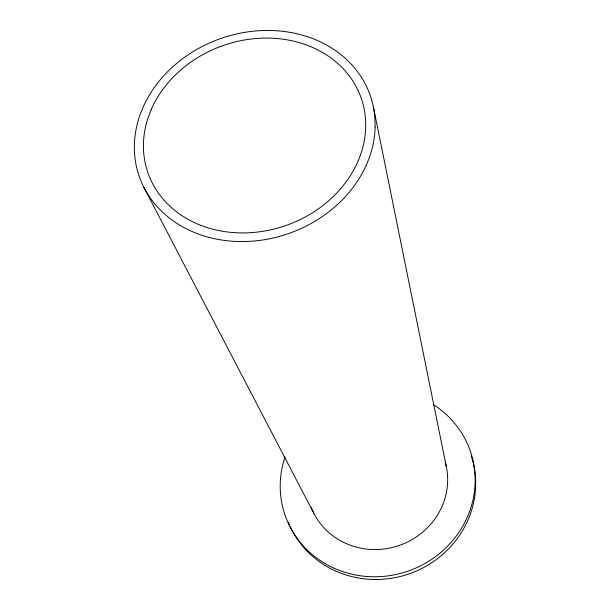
<?xml version="1.0" encoding="UTF-8"?>
<svg xmlns="http://www.w3.org/2000/svg" width="610" height="610" viewBox="0 0 610 610"><rect width="100%" height="100%" fill="white"/><g stroke="black" fill="none" stroke-linecap="round" stroke-linejoin="round"><path stroke-width="0.91" d="M143.922 187.438L313.891 513.384M373.289 106.453L446.307 466.65M471.278 455.929A97.341 92.484 -19.5 0 1 412.764 572.508A97.341 92.484 -19.5 0 1 290.207 526.575M289.453 524.913A97.341 92.484 -19.5 0 1 288.4 522.396M433.245 404.537A98.027 93.04 -19.5 0 1 462.746 526.171A98.027 93.04 -19.5 0 1 338.451 570.045A98.027 93.04 -19.5 0 1 285.091 456.829M445.178 462.067A70.783 67.169 -19.5 0 1 398.673 545.645A70.783 67.169 -19.5 0 1 311.191 507.36M151.135 109.762L147.704 118.919A112.972 95.297 -19.5 0 0 278.091 227.972A112.972 95.297 -19.5 0 0 339.244 64.82A112.972 95.297 -19.5 0 0 151.135 109.762M375.142 126.956L374.799 116.594A122.397 103.258 -19.5 0 0 189.931 53.634A122.397 103.258 -19.5 0 0 195.772 233.043A122.397 103.258 -19.5 0 0 375.142 126.956"/></g></svg>
